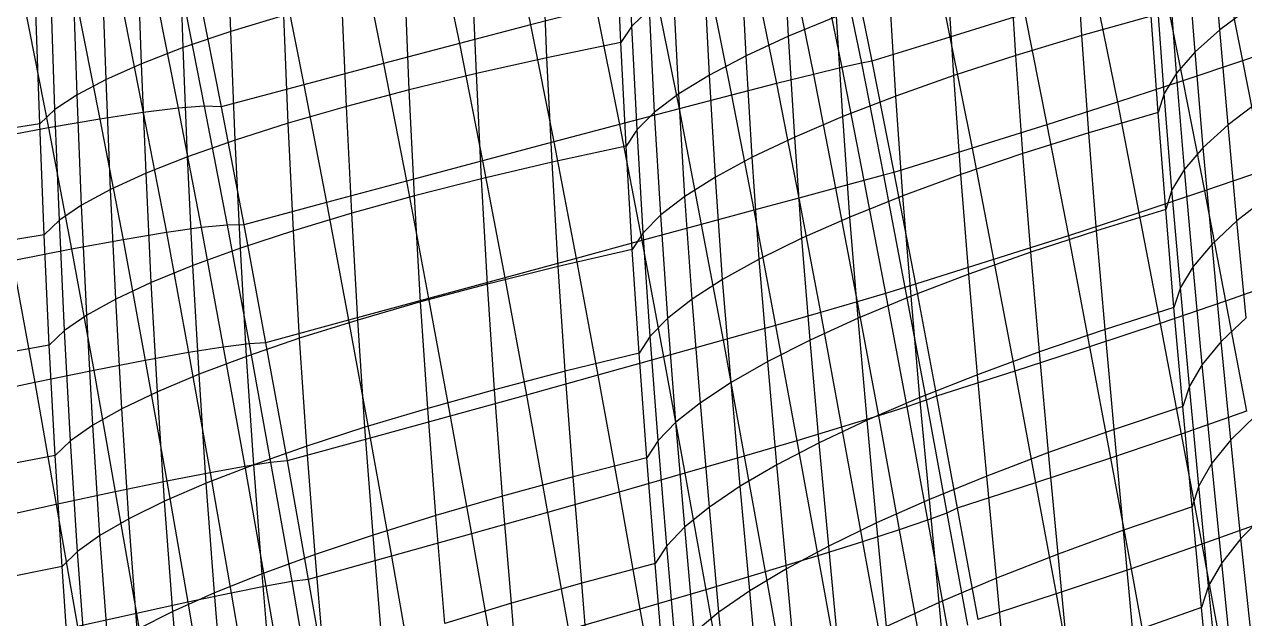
# Model space of a CAD drawing. Extents: x -429 to 429, y -1 to 209.
# Drawn here: x 361.02 to 385.58, y 108.43 to 120.39 of the extents above; entities that cross this region are included whole.
import ezdxf

# ---------------------------------------------------------------- set-up
doc = ezdxf.new("R2010")
doc.units = 0

msp = doc.modelspace()

# ---------------------------------------------------------------- linework, layer by layer
at = {"layer": 'default', "color": 5, "linetype": 'CONTINUOUS'}
for p, q in [((370.719, 122.733, 136.756), (371.208, 120.376, 136.487)), ((369.291, 122.37, 135.736), (369.775, 120.003, 135.467)), ((379.19, 122.372, 149.462), (379.649, 120.132, 149.247)), ((367.768, 121.976, 134.881), (368.248, 119.601, 134.612)), ((377.406, 121.87, 147.096), (377.866, 119.609, 146.877)), ((377.623, 121.895, 148.9), (378.078, 119.649, 148.686)), ((377.623, 121.895, 148.9), (378.078, 119.649, 148.686)), ((385.092, 121.856, 153.143), (385.538, 119.653, 152.951)), ((376.434, 121.671, 143.61), (376.9, 119.381, 143.381)), ((377.008, 121.795, 145.326), (377.472, 119.52, 145.102)), ((366.169, 121.558, 134.198), (366.643, 119.174, 133.933)), ((375.689, 121.499, 141.968), (376.158, 119.195, 141.734)), ((383.89, 121.466, 151.942), (384.336, 119.253, 151.747)), ((363.639, 121.115, 130.063), (364.118, 118.701, 129.79)), ((364.167, 121.14, 131.858), (364.641, 118.739, 131.591)), ((364.511, 121.118, 133.697), (364.979, 118.728, 133.437)), ((364.511, 121.118, 133.697), (364.979, 118.728, 133.437)), ((374.784, 121.28, 140.417), (375.253, 118.964, 140.179)), ((362.057, 120.92, 126.692), (362.541, 118.482, 126.407)), ((362.933, 121.041, 128.335), (363.415, 118.615, 128.056)), ((373.727, 121.018, 138.976), (374.196, 118.69, 138.734)), ((382.572, 121.045, 150.885), (383.018, 118.823, 150.688)), ((361.021, 120.754, 125.152), (361.505, 118.304, 124.862)), ((372.53, 120.716, 137.661), (371.208, 120.376, 136.487)), ((372.53, 120.716, 137.661), (372.999, 118.376, 137.416)), ((381.153, 120.599, 149.983), (379.649, 120.132, 149.247)), ((381.153, 120.599, 149.983), (381.598, 118.368, 149.784)), ((371.208, 120.376, 136.487), (369.775, 120.003, 135.467)), ((371.208, 120.376, 136.487), (371.675, 118.026, 136.239)), ((379.649, 120.132, 149.247), (378.078, 119.649, 148.686)), ((379.649, 120.132, 149.247), (380.094, 117.894, 149.046)), ((369.775, 120.003, 135.467), (368.248, 119.601, 134.612)), ((369.775, 120.003, 135.467), (370.24, 117.644, 135.218)), ((386.611, 120.02, 154.284), (385.538, 119.653, 152.951)), ((368.248, 119.601, 134.612), (366.643, 119.174, 133.933)), ((368.248, 119.601, 134.612), (368.71, 117.235, 134.362)), ((377.866, 119.609, 146.877), (377.472, 119.52, 145.102)), ((378.078, 119.649, 148.686), (377.866, 119.609, 146.877)), ((377.866, 119.609, 146.877), (378.31, 117.351, 146.669)), ((378.078, 119.649, 148.686), (378.521, 117.406, 148.482)), ((378.078, 119.649, 148.686), (378.521, 117.406, 148.482)), ((385.538, 119.653, 152.951), (384.336, 119.253, 151.747)), ((385.538, 119.653, 152.951), (385.974, 117.449, 152.766)), ((376.9, 119.381, 143.381), (376.158, 119.195, 141.734)), ((377.472, 119.52, 145.102), (376.9, 119.381, 143.381)), ((376.9, 119.381, 143.381), (377.347, 117.093, 143.166)), ((377.472, 119.52, 145.102), (377.917, 117.246, 144.89)), ((366.643, 119.174, 133.933), (364.979, 118.728, 133.437)), ((366.643, 119.174, 133.933), (367.102, 116.802, 133.683)), ((376.158, 119.195, 141.734), (375.253, 118.964, 140.179)), ((376.158, 119.195, 141.734), (376.605, 116.893, 141.515)), ((384.336, 119.253, 151.747), (383.018, 118.823, 150.688)), ((384.336, 119.253, 151.747), (384.772, 117.038, 151.561)), ((375.253, 118.964, 140.179), (374.196, 118.69, 138.734)), ((375.253, 118.964, 140.179), (375.701, 116.649, 139.957)), ((363.415, 118.615, 128.056), (362.541, 118.482, 126.407)), ((364.118, 118.701, 129.79), (363.415, 118.615, 128.056)), ((363.415, 118.615, 128.056), (363.88, 116.198, 127.79)), ((364.641, 118.739, 131.591), (364.118, 118.701, 129.79)), ((364.118, 118.701, 129.79), (364.58, 116.297, 129.53)), ((364.979, 118.728, 133.437), (364.641, 118.739, 131.591)), ((364.641, 118.739, 131.591), (365.101, 116.348, 131.336)), ((364.979, 118.728, 133.437), (365.435, 116.351, 133.188)), ((364.979, 118.728, 133.437), (365.435, 116.351, 133.188)), ((374.196, 118.69, 138.734), (372.999, 118.376, 137.416)), ((374.196, 118.69, 138.734), (374.644, 116.362, 138.51)), ((383.018, 118.823, 150.688), (381.598, 118.368, 149.784)), ((383.018, 118.823, 150.688), (383.453, 116.598, 150.499)), ((362.541, 118.482, 126.407), (361.505, 118.304, 124.862)), ((362.541, 118.482, 126.407), (363.007, 116.053, 126.136)), ((372.999, 118.376, 137.416), (371.675, 118.026, 136.239)), ((372.999, 118.376, 137.416), (373.447, 116.038, 137.189)), ((381.598, 118.368, 149.784), (380.094, 117.894, 149.046)), ((381.598, 118.368, 149.784), (382.033, 116.135, 149.593)), ((361.505, 118.304, 124.862), (360.319, 118.082, 123.438)), ((361.505, 118.304, 124.862), (361.971, 115.863, 124.586)), ((371.675, 118.026, 136.239), (370.24, 117.644, 135.218)), ((371.675, 118.026, 136.239), (372.124, 115.678, 136.01)), ((380.094, 117.894, 149.046), (378.521, 117.406, 148.482)), ((380.094, 117.894, 149.046), (380.528, 115.654, 148.853)), ((370.24, 117.644, 135.218), (368.71, 117.235, 134.362)), ((370.24, 117.644, 135.218), (370.688, 115.288, 134.986)), ((378.521, 117.406, 148.482), (378.31, 117.351, 146.669)), ((378.521, 117.406, 148.482), (378.954, 115.16, 148.287)), ((378.521, 117.406, 148.482), (378.954, 115.16, 148.287)), ((385.974, 117.449, 152.766), (384.772, 117.038, 151.561)), ((368.71, 117.235, 134.362), (367.102, 116.802, 133.683)), ((368.71, 117.235, 134.362), (369.157, 114.872, 134.129)), ((377.917, 117.246, 144.89), (377.347, 117.093, 143.166)), ((378.31, 117.351, 146.669), (377.917, 117.246, 144.89)), ((377.917, 117.246, 144.89), (378.352, 114.97, 144.688)), ((378.31, 117.351, 146.669), (378.744, 115.09, 146.47)), ((377.347, 117.093, 143.166), (376.605, 116.893, 141.515)), ((377.347, 117.093, 143.166), (377.782, 114.803, 142.96)), ((384.772, 117.038, 151.561), (383.453, 116.598, 150.499)), ((384.772, 117.038, 151.561), (385.198, 114.819, 151.381)), ((367.102, 116.802, 133.683), (365.435, 116.351, 133.188)), ((367.102, 116.802, 133.683), (367.547, 114.433, 133.447)), ((375.701, 116.649, 139.957), (374.644, 116.362, 138.51)), ((376.605, 116.893, 141.515), (375.701, 116.649, 139.957)), ((375.701, 116.649, 139.957), (376.138, 114.331, 139.745)), ((376.605, 116.893, 141.515), (377.041, 114.589, 141.306)), ((383.453, 116.598, 150.499), (382.033, 116.135, 149.593)), ((383.453, 116.598, 150.499), (383.88, 114.368, 150.317)), ((363.88, 116.198, 127.79), (363.007, 116.053, 126.136)), ((364.58, 116.297, 129.53), (363.88, 116.198, 127.79)), ((363.88, 116.198, 127.79), (364.325, 113.783, 127.54)), ((365.101, 116.348, 131.336), (364.58, 116.297, 129.53)), ((364.58, 116.297, 129.53), (365.025, 113.895, 129.284)), ((365.435, 116.351, 133.188), (365.101, 116.348, 131.336)), ((365.101, 116.348, 131.336), (365.544, 113.961, 131.094)), ((365.435, 116.351, 133.188), (365.877, 113.979, 132.95)), ((365.435, 116.351, 133.188), (365.877, 113.979, 132.95)), ((374.644, 116.362, 138.51), (373.447, 116.038, 137.189)), ((374.644, 116.362, 138.51), (375.082, 114.033, 138.295)), ((363.007, 116.053, 126.136), (361.971, 115.863, 124.586)), ((363.007, 116.053, 126.136), (363.452, 113.625, 125.883)), ((373.447, 116.038, 137.189), (372.124, 115.678, 136.01)), ((373.447, 116.038, 137.189), (373.885, 113.697, 136.972)), ((382.033, 116.135, 149.593), (380.528, 115.654, 148.853)), ((382.033, 116.135, 149.593), (382.46, 113.896, 149.409)), ((361.971, 115.863, 124.586), (360.785, 115.63, 123.159)), ((361.971, 115.863, 124.586), (362.416, 113.423, 124.33)), ((372.124, 115.678, 136.01), (370.688, 115.288, 134.986)), ((372.124, 115.678, 136.01), (372.561, 113.328, 135.79)), ((360.785, 115.63, 123.159), (361.23, 113.179, 122.9)), ((380.528, 115.654, 148.853), (378.954, 115.16, 148.287)), ((380.528, 115.654, 148.853), (380.954, 113.407, 148.667)), ((370.688, 115.288, 134.986), (369.157, 114.872, 134.129)), ((370.688, 115.288, 134.986), (371.124, 112.929, 134.764)), ((386.4, 115.242, 152.589), (385.198, 114.819, 151.381)), ((378.352, 114.97, 144.688), (377.782, 114.803, 142.96)), ((378.744, 115.09, 146.47), (378.352, 114.97, 144.688)), ((378.352, 114.97, 144.688), (378.778, 112.689, 144.492)), ((378.954, 115.16, 148.287), (378.744, 115.09, 146.47)), ((378.744, 115.09, 146.47), (379.169, 112.823, 146.279)), ((378.954, 115.16, 148.287), (379.378, 112.907, 148.099)), ((378.954, 115.16, 148.287), (379.378, 112.907, 148.099)), ((369.157, 114.872, 134.129), (367.547, 114.433, 133.447)), ((369.157, 114.872, 134.129), (369.592, 112.506, 133.905)), ((377.782, 114.803, 142.96), (377.041, 114.589, 141.306)), ((377.782, 114.803, 142.96), (378.209, 112.508, 142.761)), ((385.198, 114.819, 151.381), (383.88, 114.368, 150.317)), ((385.198, 114.819, 151.381), (385.618, 112.601, 151.208)), ((377.041, 114.589, 141.306), (376.138, 114.331, 139.745)), ((377.041, 114.589, 141.306), (377.469, 112.281, 141.105)), ((367.547, 114.433, 133.447), (365.877, 113.979, 132.95)), ((367.547, 114.433, 133.447), (367.981, 112.062, 133.222)), ((376.138, 114.331, 139.745), (375.082, 114.033, 138.295)), ((376.138, 114.331, 139.745), (376.566, 112.01, 139.541)), ((383.88, 114.368, 150.317), (382.46, 113.896, 149.409)), ((383.88, 114.368, 150.317), (384.3, 112.14, 150.141)), ((365.544, 113.961, 131.094), (365.025, 113.895, 129.284)), ((365.877, 113.979, 132.95), (365.544, 113.961, 131.094)), ((365.544, 113.961, 131.094), (365.977, 111.57, 130.863)), ((365.877, 113.979, 132.95), (366.31, 111.603, 132.723)), ((365.877, 113.979, 132.95), (366.31, 111.603, 132.723)), ((375.082, 114.033, 138.295), (373.885, 113.697, 136.972)), ((375.082, 114.033, 138.295), (375.51, 111.7, 138.089)), ((364.325, 113.783, 127.54), (363.452, 113.625, 125.883)), ((365.025, 113.895, 129.284), (364.325, 113.783, 127.54)), ((364.325, 113.783, 127.54), (364.758, 111.365, 127.301)), ((365.025, 113.895, 129.284), (365.458, 111.491, 129.049)), ((382.46, 113.896, 149.409), (380.954, 113.407, 148.667)), ((382.46, 113.896, 149.409), (382.88, 111.658, 149.231)), ((363.452, 113.625, 125.883), (362.416, 113.423, 124.33)), ((363.452, 113.625, 125.883), (363.886, 111.194, 125.64)), ((373.885, 113.697, 136.972), (372.561, 113.328, 135.79)), ((373.885, 113.697, 136.972), (374.313, 111.353, 136.763)), ((362.416, 113.423, 124.33), (361.23, 113.179, 122.9)), ((362.416, 113.423, 124.33), (362.85, 110.981, 124.085)), ((372.561, 113.328, 135.79), (371.124, 112.929, 134.764)), ((372.561, 113.328, 135.79), (372.989, 110.974, 135.579)), ((380.954, 113.407, 148.667), (379.378, 112.907, 148.099)), ((380.954, 113.407, 148.667), (381.373, 111.16, 148.487)), ((361.23, 113.179, 122.9), (359.906, 112.897, 121.609)), ((361.23, 113.179, 122.9), (361.664, 110.726, 122.652)), ((371.124, 112.929, 134.764), (369.592, 112.506, 133.905)), ((371.124, 112.929, 134.764), (371.552, 110.566, 134.551)), ((379.169, 112.823, 146.279), (378.778, 112.689, 144.492)), ((379.378, 112.907, 148.099), (379.169, 112.823, 146.279)), ((379.169, 112.823, 146.279), (379.588, 110.554, 146.093)), ((379.378, 112.907, 148.099), (379.797, 110.652, 147.917)), ((379.378, 112.907, 148.099), (379.797, 110.652, 147.917)), ((369.592, 112.506, 133.905), (367.981, 112.062, 133.222)), ((369.592, 112.506, 133.905), (370.019, 110.134, 133.689)), ((378.209, 112.508, 142.761), (377.469, 112.281, 141.105)), ((378.778, 112.689, 144.492), (378.209, 112.508, 142.761)), ((378.209, 112.508, 142.761), (378.629, 110.213, 142.569)), ((378.778, 112.689, 144.492), (379.198, 110.408, 144.303)), ((385.618, 112.601, 151.208), (384.3, 112.14, 150.141)), ((377.469, 112.281, 141.105), (376.566, 112.01, 139.541)), ((377.469, 112.281, 141.105), (377.89, 109.974, 140.91)), ((367.981, 112.062, 133.222), (366.31, 111.603, 132.723)), ((367.981, 112.062, 133.222), (368.407, 109.683, 133.004)), ((376.566, 112.01, 139.541), (375.51, 111.7, 138.089)), ((376.566, 112.01, 139.541), (376.987, 109.691, 139.343)), ((384.3, 112.14, 150.141), (382.88, 111.658, 149.231)), ((384.3, 112.14, 150.141), (384.717, 109.925, 149.966)), ((365.977, 111.57, 130.863), (365.458, 111.491, 129.049)), ((366.31, 111.603, 132.723), (365.977, 111.57, 130.863)), ((365.977, 111.57, 130.863), (366.402, 109.173, 130.639)), ((366.31, 111.603, 132.723), (366.734, 109.219, 132.503)), ((366.31, 111.603, 132.723), (366.734, 109.219, 132.503)), ((375.51, 111.7, 138.089), (374.313, 111.353, 136.763)), ((375.51, 111.7, 138.089), (375.931, 109.369, 137.888)), ((382.88, 111.658, 149.231), (381.373, 111.16, 148.487)), ((382.88, 111.658, 149.231), (383.295, 109.433, 149.055)), ((364.758, 111.365, 127.301), (363.886, 111.194, 125.64)), ((365.458, 111.491, 129.049), (364.758, 111.365, 127.301)), ((364.758, 111.365, 127.301), (365.183, 108.943, 127.071)), ((365.458, 111.491, 129.049), (365.883, 109.081, 128.821)), ((374.313, 111.353, 136.763), (372.989, 110.974, 135.579)), ((374.313, 111.353, 136.763), (374.735, 109.011, 136.56)), ((363.886, 111.194, 125.64), (362.85, 110.981, 124.085)), ((363.886, 111.194, 125.64), (364.311, 108.76, 125.407)), ((381.373, 111.16, 148.487), (379.797, 110.652, 147.917)), ((381.373, 111.16, 148.487), (381.786, 108.925, 148.31)), ((362.85, 110.981, 124.085), (361.664, 110.726, 122.652)), ((362.85, 110.981, 124.085), (363.275, 108.535, 123.848)), ((372.989, 110.974, 135.579), (371.552, 110.566, 134.551)), ((372.989, 110.974, 135.579), (373.41, 108.621, 135.374)), ((361.664, 110.726, 122.652), (360.339, 110.434, 121.358)), ((361.664, 110.726, 122.652), (362.089, 108.27, 122.412)), ((371.552, 110.566, 134.551), (370.019, 110.134, 133.689)), ((371.552, 110.566, 134.551), (371.973, 108.203, 134.343)), ((379.588, 110.554, 146.093), (379.198, 110.408, 144.303)), ((379.797, 110.652, 147.917), (379.588, 110.554, 146.093)), ((379.588, 110.554, 146.093), (380.002, 108.3, 145.911)), ((379.797, 110.652, 147.917), (380.208, 108.409, 147.74)), ((379.797, 110.652, 147.917), (380.208, 108.409, 147.74)), ((379.198, 110.408, 144.303), (378.629, 110.213, 142.569)), ((379.198, 110.408, 144.303), (379.614, 108.141, 144.118)), ((386.036, 110.397, 151.034), (384.717, 109.925, 149.966)), ((370.019, 110.134, 133.689), (368.407, 109.683, 133.004)), ((370.019, 110.134, 133.689), (370.44, 107.763, 133.479)), ((378.629, 110.213, 142.569), (377.89, 109.974, 140.91)), ((378.629, 110.213, 142.569), (379.048, 107.934, 142.379)), ((377.89, 109.974, 140.91), (376.987, 109.691, 139.343)), ((377.89, 109.974, 140.91), (378.309, 107.682, 140.716)), ((384.717, 109.925, 149.966), (383.295, 109.433, 149.055)), ((384.717, 109.925, 149.966), (385.119, 107.74, 149.803)), ((368.407, 109.683, 133.004), (366.734, 109.219, 132.503)), ((368.407, 109.683, 133.004), (368.826, 107.304, 132.792)), ((376.987, 109.691, 139.343), (375.931, 109.369, 137.888)), ((376.987, 109.691, 139.343), (377.407, 107.387, 139.146)), ((375.931, 109.369, 137.888), (374.735, 109.011, 136.56)), ((375.931, 109.369, 137.888), (376.352, 107.053, 137.688)), ((383.295, 109.433, 149.055), (381.786, 108.925, 148.31)), ((383.295, 109.433, 149.055), (383.696, 107.239, 148.89)), ((365.883, 109.081, 128.821), (365.183, 108.943, 127.071)), ((366.402, 109.173, 130.639), (365.883, 109.081, 128.821)), ((365.883, 109.081, 128.821), (366.301, 106.671, 128.601)), ((366.734, 109.219, 132.503), (366.402, 109.173, 130.639)), ((366.402, 109.173, 130.639), (366.82, 106.775, 130.422)), ((366.734, 109.219, 132.503), (367.152, 106.833, 132.29)), ((366.734, 109.219, 132.503), (367.152, 106.833, 132.29)), ((365.183, 108.943, 127.071), (364.311, 108.76, 125.407)), ((365.183, 108.943, 127.071), (365.602, 106.521, 126.847)), ((374.735, 109.011, 136.56), (373.41, 108.621, 135.374)), ((374.735, 109.011, 136.56), (375.155, 106.684, 136.357)), ((381.786, 108.925, 148.31), (380.208, 108.409, 147.74)), ((381.786, 108.925, 148.31), (382.186, 106.725, 148.143)), ((364.311, 108.76, 125.407), (363.275, 108.535, 123.848)), ((364.311, 108.76, 125.407), (364.729, 106.327, 125.179)), ((373.41, 108.621, 135.374), (371.973, 108.203, 134.343)), ((373.41, 108.621, 135.374), (373.83, 106.283, 135.169)), ((363.275, 108.535, 123.848), (362.089, 108.27, 122.412)), ((363.275, 108.535, 123.848), (363.694, 106.09, 123.618))]:
    msp.add_line(p, q, dxfattribs=at)
at = {"layer": 'default', "color": 3, "linetype": 'CONTINUOUS'}
for p, q in [((365.174, 120.245, 171.213), (365.097, 122.438, 171.111)), ((373.245, 120.351, 178.137), (373.154, 122.438, 178.049)), ((364.217, 119.92, 169.964), (364.14, 122.125, 169.861)), ((373.024, 120.023, 176.658), (372.934, 122.115, 176.571)), ((373.024, 120.023, 176.658), (372.934, 122.115, 176.571)), ((376.401, 120.15, 184.988), (376.294, 122.181, 184.913)), ((382.304, 120.166, 189.889), (382.183, 122.116, 189.826)), ((385.079, 120.279, 196.08), (384.937, 122.183, 196.028)), ((363.379, 119.597, 168.636), (363.302, 121.814, 168.533)), ((371.539, 119.716, 176.057), (371.449, 121.825, 175.97)), ((375.545, 119.755, 183.751), (375.439, 121.799, 183.675)), ((380.976, 119.765, 189.126), (380.854, 121.734, 189.064)), ((384.581, 119.835, 194.756), (384.44, 121.75, 194.704)), ((362.666, 119.281, 167.24), (362.589, 121.506, 167.136)), ((370.117, 119.397, 175.331), (370.027, 121.523, 175.243)), ((374.808, 119.367, 182.444), (374.701, 121.422, 182.369)), ((379.724, 119.357, 188.255), (379.602, 121.343, 188.192)), ((384.206, 119.408, 193.393), (384.066, 121.332, 193.34)), ((362.084, 118.972, 165.786), (362.007, 121.206, 165.683)), ((368.768, 119.07, 174.486), (368.678, 121.212, 174.397)), ((361.637, 118.674, 164.287), (361.561, 120.914, 164.184)), ((367.503, 118.736, 173.528), (367.413, 120.893, 173.439)), ((374.193, 118.989, 181.079), (374.086, 121.053, 181.003)), ((378.559, 118.945, 187.28), (378.437, 120.947, 187.217)), ((383.958, 119, 191.999), (383.818, 120.933, 191.947)), ((361.329, 118.388, 162.754), (361.253, 120.633, 162.651)), ((361.329, 118.388, 162.754), (361.253, 120.633, 162.651)), ((373.6, 120.695, 179.589), (373.245, 120.351, 178.137)), ((373.706, 118.623, 179.665), (373.6, 120.695, 179.589)), ((385.697, 120.737, 197.355), (385.079, 120.279, 196.08)), ((366.242, 120.57, 172.374), (365.174, 120.245, 171.213)), ((366.332, 118.399, 172.464), (366.242, 120.57, 172.374)), ((373.245, 120.351, 178.137), (373.024, 120.023, 176.658)), ((373.351, 118.272, 178.212), (373.245, 120.351, 178.137)), ((377.367, 120.548, 186.146), (376.401, 120.15, 184.988)), ((377.49, 118.531, 186.209), (377.367, 120.548, 186.146)), ((383.7, 120.555, 190.535), (382.304, 120.166, 189.889)), ((383.838, 118.616, 190.587), (383.7, 120.555, 190.535)), ((383.838, 118.616, 190.587), (383.7, 120.555, 190.535)), ((365.174, 120.245, 171.213), (364.217, 119.92, 169.964)), ((365.264, 118.061, 171.303), (365.174, 120.245, 171.213)), ((376.401, 120.15, 184.988), (375.545, 119.755, 183.751)), ((376.524, 118.119, 185.051), (376.401, 120.15, 184.988)), ((382.304, 120.166, 189.889), (380.976, 119.765, 189.126)), ((382.443, 118.208, 189.939), (382.304, 120.166, 189.889)), ((385.079, 120.279, 196.08), (384.581, 119.835, 194.756)), ((385.245, 118.364, 196.119), (385.079, 120.279, 196.08)), ((364.217, 119.92, 169.964), (363.379, 119.597, 168.636)), ((364.307, 117.724, 170.054), (364.217, 119.92, 169.964)), ((373.024, 120.023, 176.658), (371.539, 119.716, 176.057)), ((373.13, 117.94, 176.733), (373.024, 120.023, 176.658)), ((373.13, 117.94, 176.733), (373.024, 120.023, 176.658)), ((363.379, 119.597, 168.636), (362.666, 119.281, 167.24)), ((363.469, 117.392, 168.727), (363.379, 119.597, 168.636)), ((371.539, 119.716, 176.057), (370.117, 119.397, 175.331)), ((371.645, 117.614, 176.133), (371.539, 119.716, 176.057)), ((375.545, 119.755, 183.751), (374.808, 119.367, 182.444)), ((375.668, 117.713, 183.814), (375.545, 119.755, 183.751)), ((380.976, 119.765, 189.126), (379.724, 119.357, 188.255)), ((381.116, 117.79, 189.176), (380.976, 119.765, 189.126)), ((384.581, 119.835, 194.756), (384.206, 119.408, 193.393)), ((384.746, 117.908, 194.796), (384.581, 119.835, 194.756)), ((370.117, 119.397, 175.331), (368.768, 119.07, 174.486)), ((370.222, 117.278, 175.407), (370.117, 119.397, 175.331)), ((374.808, 119.367, 182.444), (374.193, 118.989, 181.079)), ((374.931, 117.314, 182.508), (374.808, 119.367, 182.444)), ((379.724, 119.357, 188.255), (378.559, 118.945, 187.28)), ((379.865, 117.365, 188.304), (379.724, 119.357, 188.255)), ((384.206, 119.408, 193.393), (383.958, 119, 191.999)), ((384.369, 117.471, 193.434), (384.206, 119.408, 193.393)), ((362.666, 119.281, 167.24), (362.084, 118.972, 165.786)), ((362.756, 117.066, 167.331), (362.666, 119.281, 167.24)), ((362.084, 118.972, 165.786), (361.637, 118.674, 164.287)), ((362.173, 116.75, 165.878), (362.084, 118.972, 165.786)), ((368.768, 119.07, 174.486), (367.503, 118.736, 173.528)), ((368.874, 116.935, 174.563), (368.768, 119.07, 174.486)), ((374.193, 118.989, 181.079), (373.706, 118.623, 179.665)), ((374.316, 116.926, 181.143), (374.193, 118.989, 181.079)), ((378.559, 118.945, 187.28), (377.49, 118.531, 186.209)), ((378.701, 116.937, 187.328), (378.559, 118.945, 187.28)), ((383.958, 119, 191.999), (383.838, 118.616, 190.587)), ((384.116, 117.055, 192.042), (383.958, 119, 191.999)), ((361.637, 118.674, 164.287), (361.329, 118.388, 162.754)), ((361.726, 116.446, 164.378), (361.637, 118.674, 164.287)), ((367.503, 118.736, 173.528), (366.332, 118.399, 172.464)), ((367.609, 116.586, 173.605), (367.503, 118.736, 173.528)), ((373.706, 118.623, 179.665), (373.351, 118.272, 178.212)), ((373.829, 116.552, 179.728), (373.706, 118.623, 179.665)), ((383.838, 118.616, 190.587), (382.443, 118.208, 189.939)), ((383.991, 116.662, 190.63), (383.838, 118.616, 190.587)), ((383.991, 116.662, 190.63), (383.838, 118.616, 190.587)), ((385.864, 118.834, 197.393), (385.245, 118.364, 196.119)), ((361.329, 118.388, 162.754), (359.761, 118.138, 162.208)), ((361.418, 116.155, 162.845), (361.329, 118.388, 162.754)), ((361.418, 116.155, 162.845), (361.329, 118.388, 162.754)), ((366.332, 118.399, 172.464), (365.264, 118.061, 171.303)), ((366.438, 116.235, 172.542), (366.332, 118.399, 172.464)), ((377.49, 118.531, 186.209), (376.524, 118.119, 185.051)), ((377.632, 116.509, 186.258), (377.49, 118.531, 186.209)), ((373.351, 118.272, 178.212), (373.13, 117.94, 176.733)), ((373.473, 116.195, 178.276), (373.351, 118.272, 178.212)), ((382.443, 118.208, 189.939), (381.116, 117.79, 189.176)), ((382.6, 116.236, 189.977), (382.443, 118.208, 189.939)), ((385.245, 118.364, 196.119), (384.746, 117.908, 194.796)), ((385.425, 116.433, 196.151), (385.245, 118.364, 196.119)), ((365.264, 118.061, 171.303), (364.307, 117.724, 170.054)), ((365.37, 115.884, 171.381), (365.264, 118.061, 171.303)), ((373.13, 117.94, 176.733), (371.645, 117.614, 176.133)), ((373.252, 115.858, 176.796), (373.13, 117.94, 176.733)), ((373.252, 115.858, 176.796), (373.13, 117.94, 176.733)), ((376.524, 118.119, 185.051), (375.668, 117.713, 183.814)), ((376.667, 116.083, 185.1), (376.524, 118.119, 185.051)), ((384.746, 117.908, 194.796), (384.369, 117.471, 193.434)), ((384.924, 115.965, 194.829), (384.746, 117.908, 194.796)), ((364.307, 117.724, 170.054), (363.469, 117.392, 168.727)), ((364.413, 115.536, 170.132), (364.307, 117.724, 170.054)), ((375.668, 117.713, 183.814), (374.931, 117.314, 182.508)), ((375.812, 115.664, 183.864), (375.668, 117.713, 183.814)), ((381.116, 117.79, 189.176), (379.865, 117.365, 188.304)), ((381.276, 115.801, 189.211), (381.116, 117.79, 189.176)), ((363.469, 117.392, 168.727), (362.756, 117.066, 167.331)), ((363.575, 115.193, 168.805), (363.469, 117.392, 168.727)), ((371.645, 117.614, 176.133), (370.222, 117.278, 175.407)), ((371.767, 115.514, 176.196), (371.645, 117.614, 176.133)), ((384.369, 117.471, 193.434), (384.116, 117.055, 192.042)), ((384.544, 115.517, 193.468), (384.369, 117.471, 193.434)), ((370.222, 117.278, 175.407), (368.874, 116.935, 174.563)), ((370.345, 115.161, 175.471), (370.222, 117.278, 175.407)), ((374.931, 117.314, 182.508), (374.316, 116.926, 181.143)), ((375.074, 115.254, 182.558), (374.931, 117.314, 182.508)), ((379.865, 117.365, 188.304), (378.701, 116.937, 187.328)), ((380.028, 115.36, 188.336), (379.865, 117.365, 188.304)), ((362.756, 117.066, 167.331), (362.173, 116.75, 165.878)), ((362.861, 114.859, 167.409), (362.756, 117.066, 167.331)), ((368.874, 116.935, 174.563), (367.609, 116.586, 173.605)), ((368.996, 114.801, 174.626), (368.874, 116.935, 174.563)), ((374.316, 116.926, 181.143), (373.829, 116.552, 179.728)), ((374.459, 114.856, 181.193), (374.316, 116.926, 181.143)), ((378.701, 116.937, 187.328), (377.632, 116.509, 186.258)), ((378.867, 114.917, 187.36), (378.701, 116.937, 187.328)), ((384.116, 117.055, 192.042), (383.991, 116.662, 190.63)), ((384.288, 115.09, 192.076), (384.116, 117.055, 192.042)), ((386.044, 116.915, 197.423), (385.425, 116.433, 196.151)), ((362.173, 116.75, 165.878), (361.726, 116.446, 164.378)), ((362.279, 114.536, 165.956), (362.173, 116.75, 165.878)), ((383.991, 116.662, 190.63), (382.6, 116.236, 189.977)), ((384.158, 114.689, 190.665), (383.991, 116.662, 190.63)), ((384.158, 114.689, 190.665), (383.991, 116.662, 190.63)), ((361.726, 116.446, 164.378), (361.418, 116.155, 162.845)), ((361.831, 114.226, 164.456), (361.726, 116.446, 164.378)), ((367.609, 116.586, 173.605), (366.438, 116.235, 172.542)), ((367.731, 114.437, 173.668), (367.609, 116.586, 173.605)), ((373.829, 116.552, 179.728), (373.473, 116.195, 178.276)), ((373.971, 114.474, 179.779), (373.829, 116.552, 179.728)), ((377.632, 116.509, 186.258), (376.667, 116.083, 185.1)), ((377.8, 114.474, 186.289), (377.632, 116.509, 186.258)), ((385.425, 116.433, 196.151), (384.924, 115.965, 194.829)), ((385.61, 114.485, 196.18), (385.425, 116.433, 196.151)), ((366.438, 116.235, 172.542), (365.37, 115.884, 171.381)), ((366.56, 114.071, 172.605), (366.438, 116.235, 172.542)), ((373.473, 116.195, 178.276), (373.252, 115.858, 176.796)), ((373.614, 114.111, 178.327), (373.473, 116.195, 178.276)), ((382.6, 116.236, 189.977), (381.276, 115.801, 189.211)), ((382.77, 114.246, 190.007), (382.6, 116.236, 189.977)), ((361.418, 116.155, 162.845), (359.849, 115.889, 162.299)), ((361.522, 113.933, 162.922), (361.418, 116.155, 162.845)), ((361.522, 113.933, 162.922), (361.418, 116.155, 162.845)), ((376.667, 116.083, 185.1), (375.812, 115.664, 183.864)), ((376.836, 114.035, 185.132), (376.667, 116.083, 185.1)), ((384.924, 115.965, 194.829), (384.544, 115.517, 193.468)), ((385.108, 114.005, 194.858), (384.924, 115.965, 194.829)), ((365.37, 115.884, 171.381), (364.413, 115.536, 170.132)), ((365.492, 113.707, 171.445), (365.37, 115.884, 171.381)), ((373.252, 115.858, 176.796), (371.767, 115.514, 176.196)), ((373.391, 113.768, 176.847), (373.252, 115.858, 176.796)), ((373.391, 113.768, 176.847), (373.252, 115.858, 176.796)), ((381.276, 115.801, 189.211), (380.028, 115.36, 188.336)), ((381.449, 113.795, 189.238), (381.276, 115.801, 189.211)), ((364.413, 115.536, 170.132), (363.575, 115.193, 168.805)), ((364.536, 113.348, 170.197), (364.413, 115.536, 170.132)), ((371.767, 115.514, 176.196), (370.345, 115.161, 175.471)), ((371.907, 113.407, 176.245), (371.767, 115.514, 176.196)), ((375.812, 115.664, 183.864), (375.074, 115.254, 182.558)), ((375.982, 113.603, 183.897), (375.812, 115.664, 183.864)), ((384.544, 115.517, 193.468), (384.288, 115.09, 192.076)), ((384.727, 113.544, 193.497), (384.544, 115.517, 193.468)), ((363.575, 115.193, 168.805), (362.861, 114.859, 167.409)), ((363.697, 112.995, 168.869), (363.575, 115.193, 168.805)), ((375.074, 115.254, 182.558), (374.459, 114.856, 181.193)), ((375.243, 113.182, 182.592), (375.074, 115.254, 182.558)), ((380.028, 115.36, 188.336), (378.867, 114.917, 187.36)), ((380.205, 113.338, 188.361), (380.028, 115.36, 188.336)), ((370.345, 115.161, 175.471), (368.996, 114.801, 174.626)), ((370.485, 113.036, 175.519), (370.345, 115.161, 175.471)), ((384.288, 115.09, 192.076), (384.158, 114.689, 190.665)), ((384.469, 113.107, 192.106), (384.288, 115.09, 192.076)), ((362.861, 114.859, 167.409), (362.279, 114.536, 165.956)), ((362.984, 112.653, 167.473), (362.861, 114.859, 167.409)), ((368.996, 114.801, 174.626), (367.731, 114.437, 173.668)), ((369.138, 112.66, 174.674), (368.996, 114.801, 174.626)), ((374.459, 114.856, 181.193), (373.971, 114.474, 179.779)), ((374.626, 112.774, 181.229), (374.459, 114.856, 181.193)), ((378.867, 114.917, 187.36), (377.8, 114.474, 186.289)), ((379.046, 112.88, 187.383), (378.867, 114.917, 187.36)), ((384.158, 114.689, 190.665), (382.77, 114.246, 190.007)), ((384.336, 112.695, 190.694), (384.158, 114.689, 190.665)), ((384.336, 112.695, 190.694), (384.158, 114.689, 190.665)), ((362.279, 114.536, 165.956), (361.831, 114.226, 164.456)), ((362.401, 112.323, 166.02), (362.279, 114.536, 165.956)), ((373.971, 114.474, 179.779), (373.614, 114.111, 178.327)), ((374.135, 112.383, 179.817), (373.971, 114.474, 179.779)), ((377.8, 114.474, 186.289), (376.836, 114.035, 185.132)), ((377.982, 112.422, 186.312), (377.8, 114.474, 186.289)), ((385.61, 114.485, 196.18), (385.108, 114.005, 194.858)), ((361.831, 114.226, 164.456), (361.522, 113.933, 162.922)), ((361.952, 112.008, 164.52), (361.831, 114.226, 164.456)), ((367.731, 114.437, 173.668), (366.56, 114.071, 172.605)), ((367.874, 112.28, 173.716), (367.731, 114.437, 173.668)), ((382.77, 114.246, 190.007), (381.449, 113.795, 189.238)), ((382.952, 112.236, 190.032), (382.77, 114.246, 190.007)), ((366.56, 114.071, 172.605), (365.492, 113.707, 171.445)), ((366.704, 111.901, 172.653), (366.56, 114.071, 172.605)), ((373.614, 114.111, 178.327), (373.391, 113.768, 176.847)), ((373.774, 112.012, 178.366), (373.614, 114.111, 178.327)), ((376.836, 114.035, 185.132), (375.982, 113.603, 183.897)), ((377.019, 111.97, 185.155), (376.836, 114.035, 185.132)), ((385.108, 114.005, 194.858), (384.727, 113.544, 193.497)), ((385.305, 112.029, 194.881), (385.108, 114.005, 194.858)), ((361.522, 113.933, 162.922), (359.953, 113.649, 162.377)), ((361.643, 111.711, 162.986), (361.522, 113.933, 162.922)), ((361.643, 111.711, 162.986), (361.522, 113.933, 162.922)), ((365.492, 113.707, 171.445), (364.536, 113.348, 170.197)), ((365.636, 111.524, 171.493), (365.492, 113.707, 171.445)), ((373.391, 113.768, 176.847), (371.907, 113.407, 176.245)), ((373.546, 111.662, 176.887), (373.391, 113.768, 176.847)), ((373.546, 111.662, 176.887), (373.391, 113.768, 176.847)), ((381.449, 113.795, 189.238), (380.205, 113.338, 188.361)), ((381.634, 111.769, 189.258), (381.449, 113.795, 189.238)), ((375.982, 113.603, 183.897), (375.243, 113.182, 182.592)), ((376.165, 111.526, 183.921), (375.982, 113.603, 183.897)), ((384.727, 113.544, 193.497), (384.469, 113.107, 192.106)), ((384.922, 111.555, 193.521), (384.727, 113.544, 193.497)), ((364.536, 113.348, 170.197), (363.697, 112.995, 168.869)), ((364.679, 111.153, 170.244), (364.536, 113.348, 170.197)), ((371.907, 113.407, 176.245), (370.485, 113.036, 175.519)), ((372.065, 111.283, 176.28), (371.907, 113.407, 176.245)), ((380.205, 113.338, 188.361), (379.046, 112.88, 187.383)), ((380.393, 111.298, 188.379), (380.205, 113.338, 188.361)), ((363.697, 112.995, 168.869), (362.984, 112.653, 167.473)), ((363.841, 110.791, 168.918), (363.697, 112.995, 168.869)), ((370.485, 113.036, 175.519), (369.138, 112.66, 174.674)), ((370.646, 110.896, 175.551), (370.485, 113.036, 175.519)), ((375.243, 113.182, 182.592), (374.626, 112.774, 181.229)), ((375.426, 111.093, 182.618), (375.243, 113.182, 182.592)), ((384.469, 113.107, 192.106), (384.336, 112.695, 190.694)), ((384.66, 111.104, 192.131), (384.469, 113.107, 192.106)), ((374.626, 112.774, 181.229), (374.135, 112.383, 179.817)), ((374.807, 110.674, 181.256), (374.626, 112.774, 181.229)), ((379.046, 112.88, 187.383), (377.982, 112.422, 186.312)), ((379.237, 110.825, 187.4), (379.046, 112.88, 187.383)), ((362.984, 112.653, 167.473), (362.401, 112.323, 166.02)), ((363.126, 110.44, 167.522), (362.984, 112.653, 167.473)), ((369.138, 112.66, 174.674), (367.874, 112.28, 173.716)), ((369.302, 110.505, 174.703), (369.138, 112.66, 174.674)), ((384.336, 112.695, 190.694), (382.952, 112.236, 190.032)), ((384.522, 110.68, 190.719), (384.336, 112.695, 190.694)), ((384.522, 110.68, 190.719), (384.336, 112.695, 190.694)), ((385.809, 112.522, 196.201), (385.305, 112.029, 194.881)), ((362.401, 112.323, 166.02), (361.952, 112.008, 164.52)), ((362.542, 110.103, 166.069), (362.401, 112.323, 166.02)), ((367.874, 112.28, 173.716), (366.704, 111.901, 172.653)), ((368.04, 110.111, 173.744), (367.874, 112.28, 173.716)), ((374.135, 112.383, 179.817), (373.774, 112.012, 178.366)), ((374.314, 110.273, 179.845), (374.135, 112.383, 179.817)), ((377.982, 112.422, 186.312), (377.019, 111.97, 185.155)), ((378.174, 110.354, 186.328), (377.982, 112.422, 186.312)), ((382.952, 112.236, 190.032), (381.634, 111.769, 189.258)), ((383.14, 110.207, 190.054), (382.952, 112.236, 190.032)), ((361.952, 112.008, 164.52), (361.643, 111.711, 162.986)), ((362.093, 109.782, 164.57), (361.952, 112.008, 164.52)), ((373.774, 112.012, 178.366), (373.546, 111.662, 176.887)), ((373.949, 109.892, 178.396), (373.774, 112.012, 178.366)), ((385.305, 112.029, 194.881), (384.922, 111.555, 193.521)), ((385.505, 110.041, 194.904), (385.305, 112.029, 194.881)), ((366.704, 111.901, 172.653), (365.636, 111.524, 171.493)), ((366.872, 109.718, 172.68), (366.704, 111.901, 172.653)), ((377.019, 111.97, 185.155), (376.165, 111.526, 183.921)), ((377.213, 109.888, 185.172), (377.019, 111.97, 185.155)), ((381.634, 111.769, 189.258), (380.393, 111.298, 188.379)), ((381.824, 109.727, 189.278), (381.634, 111.769, 189.258)), ((361.643, 111.711, 162.986), (360.074, 111.41, 162.441)), ((361.781, 109.481, 163.035), (361.643, 111.711, 162.986)), ((361.781, 109.481, 163.035), (361.643, 111.711, 162.986)), ((365.636, 111.524, 171.493), (364.679, 111.153, 170.244)), ((365.806, 109.328, 171.521), (365.636, 111.524, 171.493)), ((373.546, 111.662, 176.887), (372.065, 111.283, 176.28)), ((373.715, 109.535, 176.918), (373.546, 111.662, 176.887)), ((373.715, 109.535, 176.918), (373.546, 111.662, 176.887)), ((376.165, 111.526, 183.921), (375.426, 111.093, 182.618)), ((376.359, 109.431, 183.938), (376.165, 111.526, 183.921)), ((384.922, 111.555, 193.521), (384.66, 111.104, 192.131)), ((385.119, 109.553, 193.545), (384.922, 111.555, 193.521)), ((372.065, 111.283, 176.28), (370.646, 110.896, 175.551)), ((372.237, 109.14, 176.307), (372.065, 111.283, 176.28)), ((380.393, 111.298, 188.379), (379.237, 110.825, 187.4)), ((380.585, 109.241, 188.397), (380.393, 111.298, 188.379)), ((364.679, 111.153, 170.244), (363.841, 110.791, 168.918)), ((364.849, 108.946, 170.273), (364.679, 111.153, 170.244)), ((375.426, 111.093, 182.618), (374.807, 110.674, 181.256)), ((375.62, 108.986, 182.637), (375.426, 111.093, 182.618)), ((384.66, 111.104, 192.131), (384.522, 110.68, 190.719)), ((384.854, 109.089, 192.155), (384.66, 111.104, 192.131)), ((363.841, 110.791, 168.918), (363.126, 110.44, 167.522)), ((364.01, 108.573, 168.948), (363.841, 110.791, 168.918)), ((370.646, 110.896, 175.551), (369.302, 110.505, 174.703)), ((370.822, 108.738, 175.573), (370.646, 110.896, 175.551)), ((379.237, 110.825, 187.4), (378.174, 110.354, 186.328)), ((379.43, 108.754, 187.416), (379.237, 110.825, 187.4)), ((374.807, 110.674, 181.256), (374.314, 110.273, 179.845)), ((375, 108.556, 181.276), (374.807, 110.674, 181.256)), ((384.522, 110.68, 190.719), (383.14, 110.207, 190.054)), ((384.712, 108.65, 190.743), (384.522, 110.68, 190.719)), ((384.712, 108.65, 190.743), (384.522, 110.68, 190.719)), ((386.01, 110.549, 196.223), (385.505, 110.041, 194.904)), ((363.126, 110.44, 167.522), (362.542, 110.103, 166.069)), ((363.294, 108.213, 167.554), (363.126, 110.44, 167.522)), ((369.302, 110.505, 174.703), (368.04, 110.111, 173.744)), ((369.48, 108.331, 174.723), (369.302, 110.505, 174.703)), ((374.314, 110.273, 179.845), (373.949, 109.892, 178.396)), ((374.503, 108.143, 179.867), (374.314, 110.273, 179.845)), ((378.174, 110.354, 186.328), (377.213, 109.888, 185.172)), ((378.369, 108.27, 186.344), (378.174, 110.354, 186.328)), ((362.542, 110.103, 166.069), (362.093, 109.782, 164.57)), ((362.707, 107.868, 166.103), (362.542, 110.103, 166.069)), ((368.04, 110.111, 173.744), (366.872, 109.718, 172.68)), ((368.221, 107.923, 173.762), (368.04, 110.111, 173.744)), ((383.14, 110.207, 190.054), (381.824, 109.727, 189.278)), ((383.332, 108.165, 190.073), (383.14, 110.207, 190.054)), ((385.505, 110.041, 194.904), (385.119, 109.553, 193.545)), ((385.716, 108.052, 194.922), (385.505, 110.041, 194.904)), ((362.093, 109.782, 164.57), (361.781, 109.481, 163.035)), ((362.253, 107.54, 164.605), (362.093, 109.782, 164.57)), ((373.949, 109.892, 178.396), (373.715, 109.535, 176.918)), ((374.134, 107.752, 178.419), (373.949, 109.892, 178.396)), ((377.213, 109.888, 185.172), (376.359, 109.431, 183.938)), ((377.409, 107.79, 185.188), (377.213, 109.888, 185.172)), ((366.872, 109.718, 172.68), (365.806, 109.328, 171.521)), ((367.055, 107.516, 172.698), (366.872, 109.718, 172.68)), ((373.715, 109.535, 176.918), (372.237, 109.14, 176.307)), ((373.895, 107.385, 176.942), (373.715, 109.535, 176.918)), ((373.895, 107.385, 176.942), (373.715, 109.535, 176.918)), ((381.824, 109.727, 189.278), (380.585, 109.241, 188.397)), ((382.02, 107.671, 189.293), (381.824, 109.727, 189.278)), ((385.119, 109.553, 193.545), (384.854, 109.089, 192.155)), ((385.325, 107.549, 193.566), (385.119, 109.553, 193.545)), ((361.781, 109.481, 163.035), (360.213, 109.163, 162.488)), ((361.936, 107.233, 163.072), (361.781, 109.481, 163.035)), ((361.936, 107.233, 163.072), (361.781, 109.481, 163.035)), ((365.806, 109.328, 171.521), (364.849, 108.946, 170.273)), ((365.989, 107.114, 171.538), (365.806, 109.328, 171.521)), ((376.359, 109.431, 183.938), (375.62, 108.986, 182.637)), ((376.556, 107.32, 183.954), (376.359, 109.431, 183.938)), ((372.237, 109.14, 176.307), (370.822, 108.738, 175.573)), ((372.42, 106.975, 176.326), (372.237, 109.14, 176.307)), ((380.585, 109.241, 188.397), (379.43, 108.754, 187.416)), ((380.783, 107.172, 188.409), (380.585, 109.241, 188.397)), ((384.854, 109.089, 192.155), (384.712, 108.65, 190.743)), ((385.052, 107.07, 192.178), (384.854, 109.089, 192.155)), ((364.849, 108.946, 170.273), (364.01, 108.573, 168.948)), ((365.033, 106.72, 170.292), (364.849, 108.946, 170.273)), ((375.62, 108.986, 182.637), (375, 108.556, 181.276)), ((375.816, 106.862, 182.654), (375.62, 108.986, 182.637)), ((364.01, 108.573, 168.948), (363.294, 108.213, 167.554)), ((364.193, 106.337, 168.968), (364.01, 108.573, 168.948)), ((370.822, 108.738, 175.573), (369.48, 108.331, 174.723)), ((371.008, 106.558, 175.588), (370.822, 108.738, 175.573)), ((375, 108.556, 181.276), (374.503, 108.143, 179.867)), ((375.196, 106.419, 181.294), (375, 108.556, 181.276)), ((379.43, 108.754, 187.416), (378.369, 108.27, 186.344)), ((379.632, 106.672, 187.428), (379.43, 108.754, 187.416)), ((384.712, 108.65, 190.743), (383.332, 108.165, 190.073)), ((384.9, 106.616, 190.769), (384.712, 108.65, 190.743)), ((384.9, 106.616, 190.769), (384.712, 108.65, 190.743))]:
    msp.add_line(p, q, dxfattribs=at)

doc.saveas('drawing.dxf')
